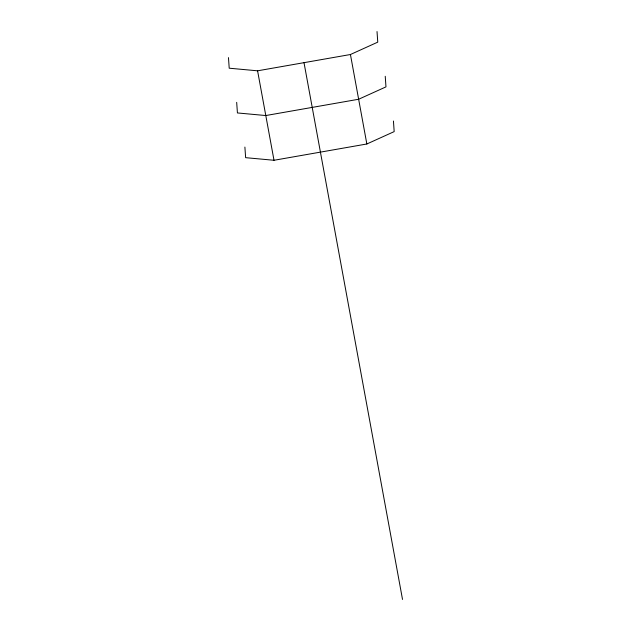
<?xml version="1.0" encoding="UTF-8"?>
<svg xmlns="http://www.w3.org/2000/svg" width="631" height="631" viewBox="0 0 631 631"><rect width="100%" height="100%" fill="white"/><g stroke="black" fill="none" stroke-linecap="round" stroke-linejoin="round"><path stroke-width="0.95" d="M228.477 57.61L229.211 68.203L257.582 70.814L350.434 54.518L377.764 42.143L377.022 31.55M244.891 147.078L245.633 157.671L274.004 160.274L366.848 143.986L394.178 131.611L393.444 121.018M350.434 54.518L366.848 143.986M304.008 62.666L402.523 599.45M257.582 70.814L274.004 160.274M385.233 76.28L385.975 86.873L358.637 99.256L265.793 115.544L237.422 112.941L236.68 102.348"/></g></svg>
